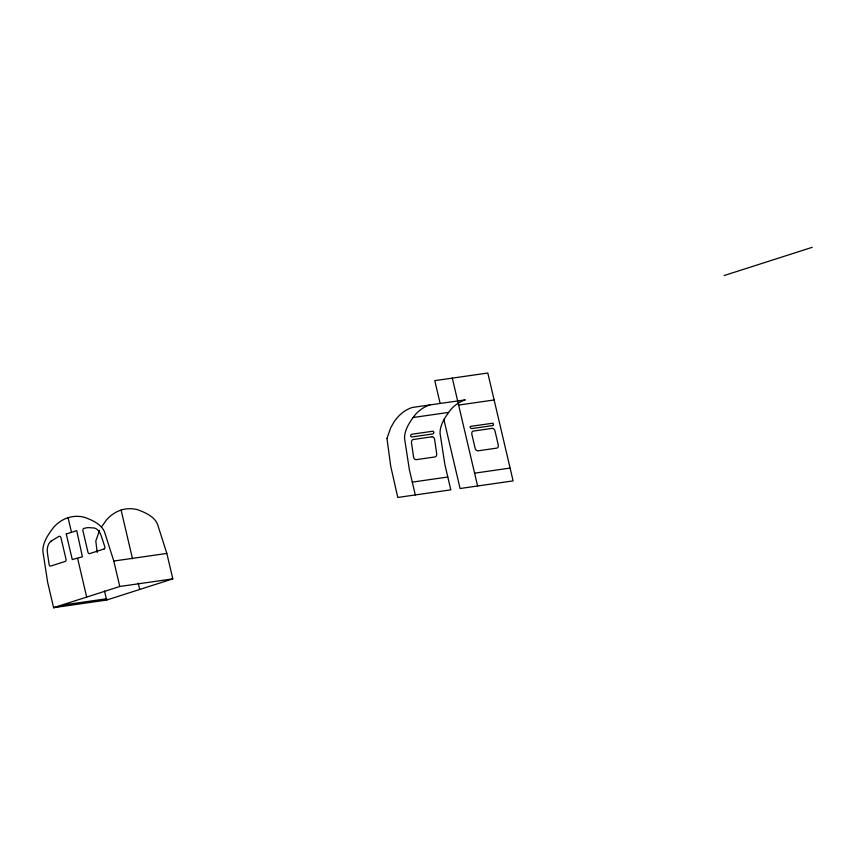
<?xml version="1.0" encoding="UTF-8"?>
<svg xmlns="http://www.w3.org/2000/svg" width="855" height="855" viewBox="0 0 855 855"><rect width="100%" height="100%" fill="white"/><g stroke="black" fill="none" stroke-linecap="round" stroke-linejoin="round"><path stroke-width="1.28" d="M99.565 530.357L95.803 541.033L97.181 552.469M101.521 526.915L106.704 519.637A55.094 39.758 81.8 0 1 137.644 509.719C145.072 512.444 153.932 516.281 157.416 523.901L166.832 553.42L172.806 578.867L106.629 600.06L53.598 607.681L47.634 582.223L42.857 551.219C42.6 542.252 48.511 534.097 53.673 527.257A55.094 39.758 81.8 0 1 84.613 517.35C92.041 520.064 100.901 523.901 104.385 531.521L113.801 561.04L119.775 586.487L172.806 578.867M724.185 275.524L812.25 247.319M119.775 586.487L53.598 607.681L68.208 604.271L106.79 598.735L106.629 600.06L104.524 591.083M458.622 405.067L494.126 399.969M413.051 417.518L448.554 412.42M412.302 482.124L447.806 477.015M474.6 473.168L510.104 468.07M113.801 561.04L166.832 553.42M452.306 378.124L477.603 485.993M440.036 403.036L434.778 380.646L487.81 373.026L513.107 480.895L460.086 488.515L443.831 419.239M415.306 494.949L409.331 469.491L404.565 438.487C404.308 429.52 410.208 421.365 415.38 414.525A55.094 39.758 81.8 0 1 429.776 404.971M121.1 510.082L132.504 558.732M138.211 583.057L139.718 589.458M68.069 517.702L71.392 531.863M77.602 558.347L86.686 597.079M386.962 438.433L390.735 466.338L397.778 497.46L450.809 489.84L444.846 464.393L440.069 433.389C439.812 424.422 445.722 416.267 450.884 409.417A55.094 39.758 81.8 0 1 465.28 399.862L412.249 407.482A55.094 39.758 81.8 0 0 393.984 422.028L390.714 427.767L386.962 438.433M66.263 533.99L72.258 559.565L82.411 556.797L76.726 530.645L66.263 533.99M493.421 424.646L492.769 425.566L471.479 428.622L470.453 427.949A1.357 0.93 72.2 0 1 470.293 426.431L492.875 423.193A1.357 0.93 72.2 0 1 493.421 424.646M433.677 433.004L432.897 433.945L411.608 437.001L410.71 436.307A1.347 0.908 -80.5 0 1 410.795 435.013L411.693 434.265L432.908 431.209L433.635 431.732A1.347 0.908 -80.5 0 1 433.667 433.004M50.926 541.226L50.017 542.134A11.703 8.443 81.8 0 0 47.399 552.683L49.141 564.61A1.678 1.208 81.8 0 0 50.723 566.063L65.237 561.425A1.731 1.25 81.8 0 0 66.038 559.362L60.983 537.838A2.052 1.486 81.8 0 0 59.038 536.32L50.926 541.226M104.096 548.974L89.583 553.623A1.731 1.25 81.8 0 1 87.99 552.33L82.946 530.805A2.052 1.486 81.8 0 1 83.961 528.347L87.883 527.61L94.253 527.973A11.703 8.443 81.8 0 1 101.114 535.487L104.823 546.783A1.678 1.208 81.8 0 1 104.096 548.974M432.053 436.798L413.179 439.513A3.11 2.159 81.6 0 0 411.501 442.89L413.542 456.891A3.11 2.159 81.6 0 0 416.129 459.659L434.992 456.944A3.11 2.159 81.6 0 0 436.681 453.567L434.629 439.566A3.11 2.159 81.6 0 0 432.053 436.798M492.17 428.366L473.307 431.07A3.11 2.138 72.2 0 0 471.875 434.404L475.091 448.116A3.11 2.138 72.2 0 0 477.934 450.831L496.808 448.116A3.11 2.138 72.2 0 0 498.23 444.792L495.013 431.07A3.11 2.138 72.2 0 0 492.17 428.366"/></g></svg>
